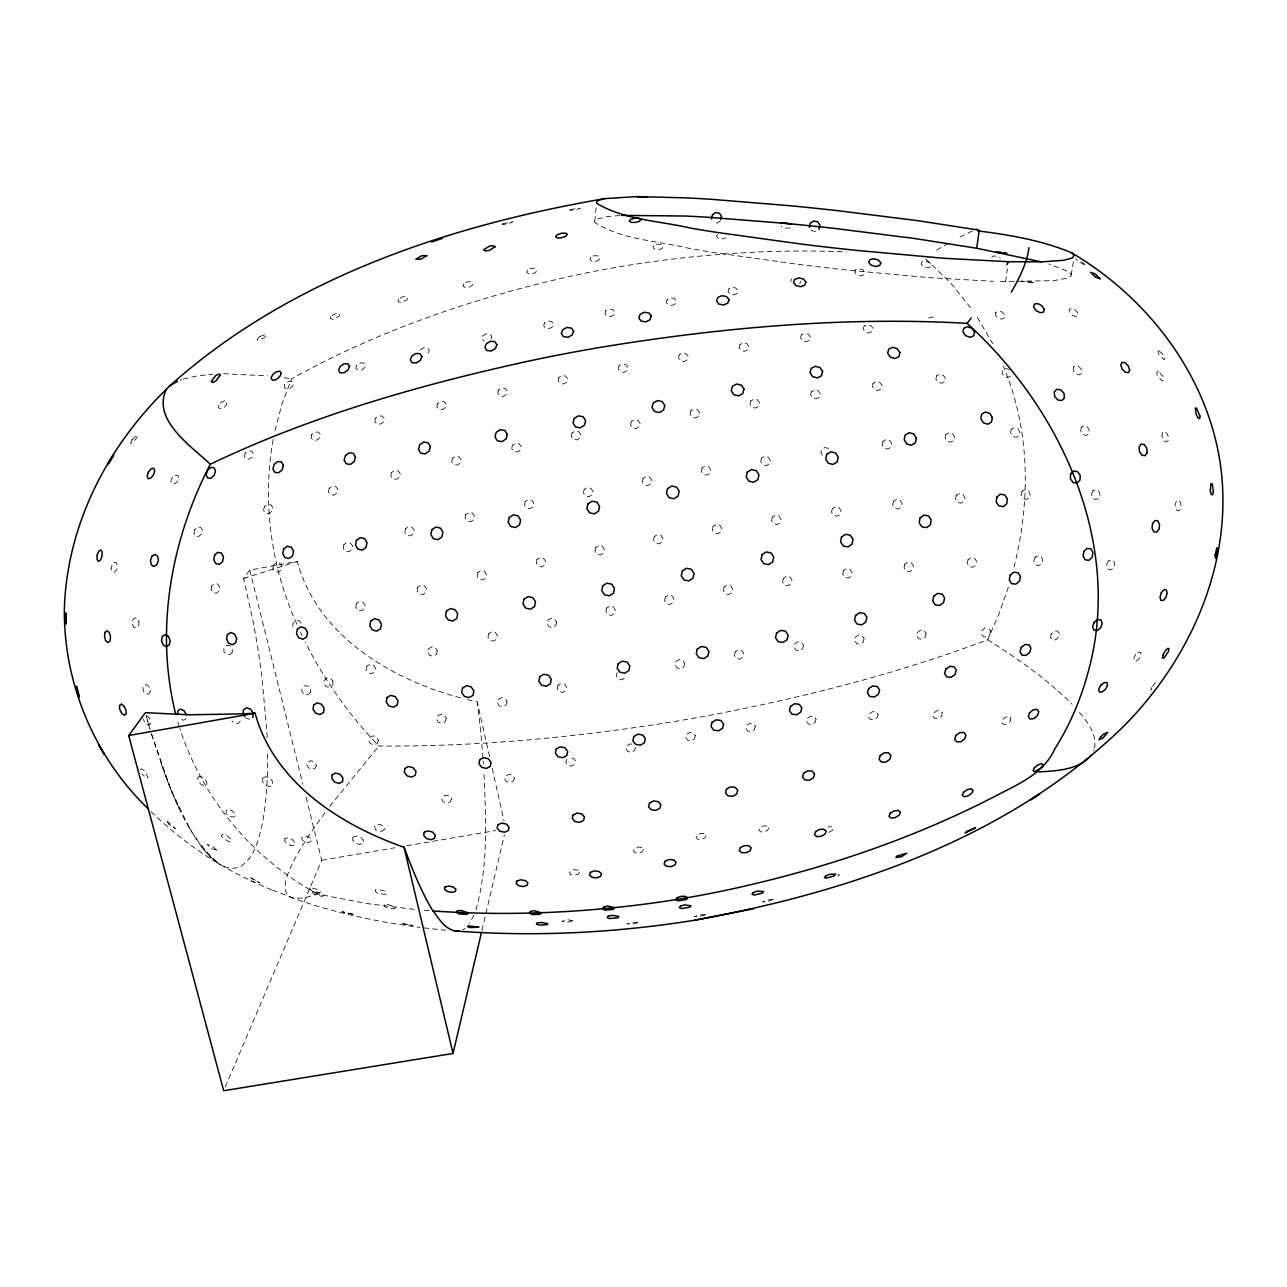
<?xml version="1.0" encoding="UTF-8"?>
<svg xmlns="http://www.w3.org/2000/svg" width="1287" height="1287" viewBox="0 0 1287 1287"><rect width="100%" height="100%" fill="white"/><g stroke="black" fill="none" stroke-linecap="round" stroke-linejoin="round"><path stroke-width="0.75" stroke-dasharray="5 3.75" d="M1000.417 281.547L1053.78 280.646L1067.647 278.04L1070.704 276.255L1071.074 274.115A106.033 12.934 7.1 0 0 1068.548 271.654L1048.873 263.98M292.792 626.656L293.082 622.924L295.849 620.527L299.453 620.865L301.801 623.728M594.739 221.203L596.058 207.85M1005.549 281.692L1007.431 268.967M1071.234 275.225L1073.615 259.942M273.166 439.559C261.904 502.187 271.219 567.857 297.506 625.659M1094.577 748.02C1097.119 733.445 1086.518 720.849 1077.798 710.44M491.087 339.221L491.698 336.245L489.478 334.057L485.746 333.96L482.673 336.004L482.078 338.98L484.282 341.168M274.919 430.63L282.143 403.507L291.634 378.748C377.944 330.888 472.216 298.455 568.307 276.753A1104.133 1073.133 -80.2 0 1 628.909 265.202C700.707 253.829 773.632 248.874 846.283 251.866M481.933 930.404L504.407 834.716M1013.979 567.133C1030.726 501.142 1030.243 429.214 1003.152 365.975M617.197 672.49L616.312 675.965L618.178 679.021L621.734 679.842L624.887 677.959M1008.397 587.017L998.953 614.012L987.724 639.784C900.015 672.731 808.928 696.106 717.02 713.931A1306.643 953.764 -4.7 0 1 659.314 723.938C566.586 738.175 472.796 746.814 378.925 746.01C349.227 715.411 324.34 680.163 305.228 642.036M475.933 909.925C488.545 865.411 485.891 818.275 483.976 772.554M635.585 747.425L634.507 750.611L631.241 752.316L627.686 751.528L625.949 748.728L627.01 745.559L630.276 743.854L633.831 744.626M1093.644 750.997L1094.014 750.031M566.923 759.266L565.765 762.354L567.454 765.186L571.01 766.071L574.324 764.494L575.482 761.405L573.777 758.59L570.238 757.705M790.652 281.515L791.666 278.845M799.694 283.767L800.723 281.081M1151.608 687.548L1150.739 689.655L1151.897 689.253M225.257 1087.048L321.702 860.263L305.292 794.047M473.954 915.121L469.498 923.422M717.551 234.475L716.457 236.518L718.403 238.336L722.232 238.883L725.707 237.838M1152.396 686.421L1156.498 681.45M267.149 737.66A220.576 61.261 79.9 0 0 266.747 729.327L261.631 674.597A251.448 70.737 79.8 0 0 253.137 621.814L243.629 578.442L249.742 570.077L297.265 561.438C317.535 636.454 392.39 680.228 463.272 698.568M324.984 812.692C311.357 831.74 297.265 850.916 288.352 872.731C285.231 880.469 281.692 894.368 292.294 897.94C333.574 912.596 376.608 921.846 420.029 927.364M329.745 806.305L378.925 746.01M240.267 720.993L238.256 723.551L234.813 723.584L231.917 721.074M991.698 257.48L993.162 255.968L996.733 256.242L1000.321 258.14M838.03 876.302L839.478 874.903L837.869 874.436M465.09 928.297L463.03 929.697M420.189 350.064L423.198 347.876L426.93 347.763L429.198 349.791L428.684 352.767L425.675 354.939M720.607 220.688L717.309 223.053L713.529 222.345M140.074 769.674L141.473 768.806L144.385 770.704L148.005 777.38L146.589 778.233L141.892 773.97M186.181 718.725L183.494 720.318L179.955 718.596M828.796 832.367L832.206 830.565L833.381 828.217L831.643 826.704L828.008 826.914M1010.858 375.981L1007.914 377.525L1004.262 376.431L1002.058 373.31L1002.573 370.012L1005.517 368.468L1009.169 369.562M414.253 909.394L366.489 903.506L317.551 894.031L304.633 897.892L294.546 898.439L269.948 889.156M180.228 380.148L181.692 379.633M243.629 578.442L297.265 561.438M928.731 318.034L932.094 316.956L935.762 318.339M183.188 379.118L196.766 375.949L212.709 374.179M790.363 228.04L782.946 228.04L781.112 226.255M321.702 860.263L394.948 847.763M406.821 845.736L495.897 830.533M619.723 215.508L606.563 216.747L597.2 219.08A111.036 13.755 6.3 0 0 594.771 222.442C622.168 240.17 658.027 240.733 689.301 248.407A259.942 30.791 6.6 0 0 713.577 252.461L798.712 264.43A342.599 39.237 6.6 0 0 852.107 270.576L928.715 277.606L993.467 281.322M223.584 373.745L267.583 375.836M429.359 910.665L421.734 910.054M423.873 927.895L445.688 930.228M283.977 377.734L291.634 378.748M815.588 231.531L811.582 230.727L810.118 228.442M489.559 756.643L477.284 701.994L467.471 699.645M828.458 448.407L824.838 447.506L821.717 449.34L820.913 452.831L822.892 455.952M1084.748 264.865L1078.731 261.84L1075.61 258.671M245.576 717.776L249.614 719.288M151.013 811.663C181.161 840.845 216.2 865.057 254.488 882.335M251.045 880.823L272.941 890.475M317.551 894.031C252.895 858.944 202.365 798.503 179.842 728.426M189.462 828.072C198.037 842.197 207.271 857.802 222.378 865.749A226.753 62.902 79.9 0 0 241.119 865.926C254.81 857.126 258.478 839.639 262.017 824.87A227.606 63.369 79.9 0 0 267.101 781.241L267.503 769.61A220.576 61.261 79.9 0 0 267.535 750.691M987.724 639.784C1017.679 658.719 1047.119 679.086 1072.135 704.327M151.464 734.057C167.197 780.163 181.177 831.885 219.787 864.349M1081.627 261.695L1084.426 263.915M146.589 715.669L149.389 717.937L150.82 721.573L150.064 724.468L147.522 724.919L144.707 722.65L143.275 718.999M925.82 259.041L950.482 282.786L971.749 309.186M977.316 317.31L992.792 343.693M189.157 827.525L170.817 789.221L151.094 732.77M300.514 632.271L302.059 635.537M179.392 727.058L176.914 718.725M146.445 716.344L150.016 729.23L146.332 716.006M249.742 570.077L302.879 784.298M492.197 768.355L504.037 821.042M482.979 758.123L481.74 743.275A278.571 50.676 80 0 0 477.284 701.978M483.204 761.051L483.397 763.947M179.44 808.751A246.316 67.889 79.7 0 1 159.974 760.488M217.503 862.869A220.415 61.181 79.9 0 1 200.981 845.929M936.695 250.08A340.395 60.36 -42.9 0 1 951.318 241.666M960.102 236.969A340.395 60.36 -42.9 0 1 977.38 228.78M262.709 778.249L262.677 781.836L265.589 785.36L269.739 786.759L272.699 785.199L272.731 781.595L269.82 778.056L265.653 776.672L262.709 778.249M138.932 621.138L138.851 625.08L136.872 627.734L134.138 627.541L132.255 624.629L132.32 620.688L134.315 618.033L137.049 618.227L138.932 621.138M218.693 405.308L218.629 407.931L220.978 408.671L224.372 407.11L226.802 404.166L226.882 401.56L224.533 400.804L221.139 402.364L218.693 405.308M332.899 681.048L332.802 684.7L330.148 687.081L326.48 686.84L323.954 684.073L324.051 680.437L326.705 678.04L330.373 678.297L332.899 681.048M995.688 312.468L995.575 315.412L998.149 318.179L1001.897 319.144L1004.632 317.744L1004.761 314.784L1002.187 312.017L998.422 311.052L995.688 312.468M1010.745 717.712L1010.601 720.672L1007.978 723.519L1004.439 724.613L1002.042 723.278L1002.203 720.334L1004.809 717.486L1008.348 716.409L1010.745 717.712M1073.438 367.052L1073.213 370.302L1075.482 373.52L1078.924 374.855L1081.53 373.52L1081.772 370.27L1079.503 367.02L1076.045 365.701L1073.438 367.052M284.652 384.7L284.395 387.564L286.76 388.996L290.363 388.127L293.098 385.505L293.372 382.625L291.007 381.193L287.387 382.062L284.652 384.7M211.583 586.196L211.165 589.993L213.272 592.857L216.634 593.114L219.305 590.62L219.707 586.84L217.616 583.976L214.253 583.703L211.583 586.196M311.551 434.781L311.181 438.111L313.497 440.283L317.133 440.025L319.964 437.5L320.318 434.169L318.018 431.998L314.366 432.239L311.551 434.781M284.942 838.384L284.636 840.99L287.371 844.031L291.538 845.736L294.707 845.109L295.045 842.502L292.31 839.462L288.127 837.74L284.942 838.384M356.242 603.812L355.791 607.496L358.043 610.408L361.679 610.842L364.575 608.558L365.025 604.89L362.773 601.978L359.137 601.528L356.242 603.812M1162.37 432.77L1161.92 436.245L1163.384 440.041L1165.909 441.972L1168.033 440.878L1168.499 437.419L1167.036 433.59L1164.494 431.676L1162.37 432.77M356.322 365.524L355.92 368.468L358.253 370.27L361.953 369.868L364.848 367.503L365.267 364.575L362.95 362.773L359.234 363.159L356.322 365.524M375.354 418.291L374.887 421.621L377.171 423.97L380.839 423.986L383.767 421.669L384.234 418.355L381.966 415.991L378.298 415.958L375.354 418.291M273.375 565.186L272.844 568.886L274.984 571.766L278.539 572.12L281.419 569.755L281.95 566.055L279.81 563.191L276.271 562.821L273.375 565.186M1051.173 634.057L1050.659 637.676L1052.637 640.025L1055.967 639.703L1058.686 636.904L1059.201 633.268L1057.222 630.936L1053.892 631.257L1051.173 634.057M417.68 587.387L417.133 591.023L419.305 593.967L422.94 594.497L425.9 592.31L426.447 588.674L424.276 585.73L420.64 585.199L417.68 587.387M343.838 544.739L343.243 548.359L345.383 551.254L348.986 551.721L351.962 549.469L352.558 545.849L350.434 542.953L346.814 542.503L343.838 544.739M437.403 403.587L436.856 406.885L439.076 409.363L442.76 409.572L445.752 407.4L446.299 404.102L444.079 401.608L440.395 401.399L437.403 403.587M353.008 837.065L352.525 840.009L355.276 843.082L359.668 844.497L363.127 843.403L363.642 840.475L360.875 837.387L356.467 835.971L353.008 837.065M477.718 572.844L477.107 576.447L479.214 579.423L482.834 580.019L485.826 577.895L486.438 574.292L484.314 571.315L480.711 570.72L477.718 572.844M405.453 528.844L404.826 532.432L406.933 535.328L410.553 535.859L413.561 533.703L414.189 530.131L412.081 527.22L408.462 526.689L405.453 528.844M990.507 630.855L989.848 634.507L986.92 636.936L983.429 636.743L981.418 634.008L982.078 630.357L985.005 627.927L988.496 628.12L990.507 630.855M465.701 514.607L465.041 518.162L467.133 521.09L470.752 521.669L473.777 519.578L474.436 516.039L472.345 513.111L468.725 512.516L465.701 514.607M498.391 390.09L497.779 393.388L499.951 395.962L503.635 396.316L506.676 394.24L507.287 390.958L505.115 388.384L501.431 388.014L498.391 390.09M512.371 445.254L511.727 448.696L513.851 451.496L517.487 452.027L520.511 449.967L521.155 446.525L519.047 443.725L515.395 443.195L512.371 445.254M968.033 559.781L967.341 563.497L969.336 566.57L972.859 567.197L975.852 565.009L976.543 561.277L974.549 558.204L971.025 557.577L968.033 559.781M525.144 501.592L524.452 505.115L526.528 508.059L530.131 508.703L533.172 506.66L533.848 503.137L531.788 500.193L528.185 499.549L525.144 501.592M936.534 375.868L935.874 379.215L938.03 382.255L941.714 383.236L944.787 381.563L945.446 378.233L943.291 375.177L939.59 374.195L936.534 375.868M112.001 565.073L111.229 569.015L112.291 571.975L114.575 572.232L116.731 569.642L117.487 565.717L116.425 562.757L114.157 562.483L112.001 565.073M571.927 433.043L571.235 436.454L573.326 439.301L576.962 439.913L580.019 437.918L580.71 434.507L578.619 431.644L574.983 431.048L571.927 433.043M584.153 489.559L583.445 493.066L585.488 496.026L589.092 496.718L592.149 494.723L592.857 491.216L590.813 488.256L587.21 487.564L584.153 489.559M926.125 633.381L925.401 637.001L922.377 639.253L918.838 638.819L916.859 635.955L917.583 632.351L920.607 630.099L924.146 630.517L926.125 633.381M904.793 564.285L904.037 567.953L906.032 571.042L909.587 571.75L912.644 569.658L913.384 565.99L911.389 562.886L907.834 562.194L904.793 564.285M558.799 377.558L558.124 380.823L560.263 383.462L563.931 383.944L567.02 381.982L567.696 378.716L565.572 376.061L561.872 375.579L558.799 377.558M330.839 316.618L330.421 318.661L332.738 319.337L339.366 316.055L339.816 314.012L337.5 313.32L333.783 314.398L330.839 316.618M452.413 458.285L451.705 461.743L453.764 464.559L457.384 465.09L460.456 463.047L461.18 459.604L459.121 456.788L455.501 456.242L452.413 458.285M536.969 559.588L536.229 563.159L538.239 566.2L541.827 566.94L544.884 564.929L545.624 561.373L543.613 558.333L540.025 557.593L536.969 559.588M643.05 478.362L642.31 481.853L644.337 484.845L647.94 485.585L650.997 483.639L651.737 480.131L649.71 477.139L646.106 476.399L643.05 478.362M873.117 383.285L872.409 386.647L874.516 389.639L878.201 390.54L881.305 388.787L882.029 385.424L879.906 382.416L876.222 381.531L873.117 383.285M391.538 472.57L390.814 476.029L392.857 478.828L396.46 479.311L399.533 477.204L400.273 473.745L398.23 470.945L394.626 470.447L391.538 472.57M595.72 547.586L594.964 551.142L596.975 554.182L600.546 554.938L603.603 552.96L604.359 549.404L602.348 546.348L598.777 545.591L595.72 547.586M843.452 570.624L842.695 574.259L844.674 577.348L848.23 578.088L851.302 576.061L852.058 572.425L850.08 569.321L846.524 568.581L843.452 570.624M631.322 421.605L630.598 425.016L632.657 427.911L636.293 428.587L639.366 426.673L640.106 423.262L638.046 420.366L634.394 419.675L631.322 421.605M654.343 536.534L653.587 540.09L655.582 543.146L659.153 543.918L662.21 541.956L662.966 538.4L660.971 535.328L657.4 534.555L654.343 536.534M713.127 526.367L712.371 529.922L714.349 532.995L717.921 533.799L720.993 531.837L721.766 528.281L719.771 525.209L716.199 524.404L713.127 526.367M811.373 391.731L810.649 395.093L812.724 398.069L816.392 398.89L819.513 397.088L820.237 393.709L818.162 390.749L814.478 389.913L811.373 391.731M329.215 488.416L328.458 491.94L330.453 494.707L334.025 495.125L337.097 492.953L337.854 489.446L335.859 486.663L332.271 486.245L329.215 488.416M702.091 467.921L701.335 471.428L703.345 474.453L706.933 475.241L710.022 473.326L710.778 469.819L708.767 466.795L705.163 466.007L702.091 467.921M772.345 517.068L771.573 520.64L773.567 523.745L777.139 524.565L780.228 522.619L781 519.047L779.005 515.942L775.434 515.122L772.345 517.068M783.381 578.297L782.593 581.901L784.571 584.99L788.127 585.762L791.199 583.751L791.972 580.147L790.009 577.059L786.437 576.286L783.381 578.297M864.06 638.449L863.287 642.036L860.215 644.176L856.659 643.613L854.697 640.685L855.485 637.097L858.542 634.958L862.081 635.521L864.06 638.449M1081.434 427.091L1080.694 430.582L1082.464 434.089L1085.745 435.569L1088.593 434.153L1089.349 430.662L1087.563 427.139L1084.281 425.659L1081.434 427.091M724.114 587.113L723.326 590.685L725.289 593.774L728.844 594.546L731.917 592.567L732.705 588.979L730.743 585.907L727.187 585.118L724.114 587.113M665.331 596.991L664.542 600.562L666.489 603.651L670.044 604.44L673.133 602.461L673.921 598.889L671.975 595.817L668.403 595.028L665.331 596.991M761.534 458.236L760.762 461.743L762.757 464.8L766.36 465.637L769.465 463.77L770.253 460.263L768.259 457.207L764.639 456.354L761.534 458.236M264.382 506.74L263.578 510.328L265.476 513.095L268.951 513.433L271.959 511.148L272.764 507.577L270.881 504.81L267.406 504.456L264.382 506.74M618.983 365.814L618.243 369.063L620.334 371.766L624.018 372.361L627.139 370.495L627.879 367.262L625.788 364.543L622.104 363.931L618.983 365.814M690.846 410.907L690.089 414.301L692.116 417.229L695.752 417.985L698.857 416.135L699.629 412.741L697.602 409.813L693.966 409.041L690.846 410.907M606.724 607.995L605.92 611.55L607.866 614.639L611.422 615.427L614.51 613.481L615.315 609.909L613.368 606.837L609.813 606.032L606.724 607.995M803.442 645.302L802.638 648.857L799.549 650.916L796.01 650.257L794.063 647.281L794.867 643.725L797.956 641.682L801.511 642.326L803.442 645.302M544.369 322.973L543.677 325.949L545.849 328.249L549.581 328.523L552.702 326.625L553.394 323.648L551.238 321.348L547.49 321.074L544.369 322.973M194.755 529.649L193.903 533.349L195.56 536.132L198.729 536.389L201.576 533.976L202.429 530.292L200.788 527.493L197.603 527.22L194.755 529.649M556.579 622.12L555.759 625.675L552.654 627.606L549.099 626.801L547.152 623.712L547.972 620.157L551.077 618.21L554.633 619.031L556.579 622.12M488.754 633.622L487.918 637.178L489.848 640.282L493.42 641.119L496.541 639.205L497.377 635.649L495.447 632.544L491.875 631.708L488.754 633.622M735.231 651.865L734.394 655.405L736.309 658.413L739.848 659.121L742.953 657.126L743.789 653.587L741.875 650.595L738.32 649.887L735.231 651.865M882.995 441.328L882.158 444.819L884.121 447.989L887.74 448.97L890.877 447.184L891.714 443.693L889.751 440.508L886.132 439.543L882.995 441.328M1011.373 429.231L1010.536 432.738L1012.435 436.084L1015.942 437.307L1019.031 435.714L1019.867 432.207L1017.969 428.844L1014.446 427.622L1011.373 429.231M750.788 400.9L749.983 404.279L751.994 407.255L755.63 408.092L758.767 406.306L759.587 402.944L757.576 399.951L753.941 399.115L750.788 400.9M945.897 434.443L945.044 437.95L946.991 441.184L950.594 442.261L953.731 440.556L954.584 437.049L952.637 433.799L949.034 432.722L945.897 434.443M942.277 712.869L941.505 716.103L938.448 718.468L934.909 718.564L932.978 716.344L933.767 713.095L936.807 710.746L940.33 710.649L942.277 712.869M398.536 299.163L397.989 301.383L400.273 302.477L407.078 299.807L407.641 297.57L405.357 296.46L401.592 297.12L398.536 299.163M679.263 354.81L678.474 358.011L680.517 360.794L684.201 361.502L687.371 359.733L688.159 356.531L686.116 353.748L682.416 353.04L679.263 354.81M437.274 650.868L436.406 654.407L433.252 656.29L429.681 655.405L427.767 652.268L428.651 648.712L431.788 646.846L435.36 647.731L437.274 650.868M684.684 663.288L683.831 666.795L680.71 668.741L677.155 667.969L675.257 664.945L676.125 661.438L679.246 659.507L682.786 660.263L684.684 663.288M832.416 508.558L831.515 512.113L833.397 515.315L836.952 516.28L840.105 514.446L841.006 510.891L839.124 507.689L835.569 506.724L832.416 508.558M878.056 714.301L877.219 717.583L874.098 719.771L870.543 719.578L868.645 717.116L869.497 713.835L872.602 711.647L876.141 711.84L878.056 714.301M605.71 310.81L604.954 313.755L607.062 316.135L610.794 316.586L613.979 314.832L614.752 311.904L612.644 309.491L608.896 309.041L605.71 310.81M366.988 666.071L366.071 669.594L367.937 672.779L371.509 673.777L374.678 671.991L375.595 668.468L373.729 665.282L370.157 664.285L366.988 666.071M310.183 887.676L309.829 889.06L312.516 891.119L319.916 892.792L320.302 891.424L317.599 889.365L310.183 887.676M739.961 344.482L739.124 347.651L741.135 350.466L744.819 351.303L748.02 349.646L748.873 346.476L746.862 343.645L743.178 342.825L739.961 344.482M893.58 501.174L892.615 504.745L894.433 508.011L897.972 509.073L901.157 507.287L902.123 503.716L900.305 500.45L896.766 499.404L893.58 501.174M558.108 685.054L557.158 688.513L559.008 691.569L562.564 692.454L565.749 690.636L566.682 687.178L564.832 684.121L561.277 683.252L558.108 685.054M816.055 719.143L815.154 722.425L812.017 724.484L808.461 724.098L806.595 721.492L807.496 718.21L810.633 716.151L814.172 716.537L816.055 719.143M375.836 889.558L375.321 891.424L378.024 893.596L385.843 894.401L386.373 892.534L383.671 890.363L375.836 889.558M463.69 283.88L463.047 286.181L465.267 287.564L469.063 287.226L472.2 285.36L472.86 283.06L470.64 281.676L466.843 282.014L463.69 283.88M755.356 726.367L754.407 729.649L751.222 731.595L747.683 731.064L745.849 728.378L746.798 725.096L749.967 723.165L753.522 723.68L755.356 726.367M507.014 701.64L506.016 705.051L502.799 706.772L499.243 705.823L497.442 702.734L498.439 699.324L501.64 697.602L505.196 698.551L507.014 701.64M667.1 299.437L666.264 302.332L668.323 304.794L672.055 305.389L675.305 303.796L676.158 300.917L674.098 298.439L670.35 297.828L667.1 299.437M956.482 495.141L955.437 498.712L957.158 502.075L960.649 503.249L963.866 501.544L964.912 497.972L963.175 494.61L959.684 493.436L956.482 495.141M801.447 334.829L800.546 337.95L802.509 340.814L806.193 341.779L809.443 340.251L810.36 337.146L808.413 334.266L804.713 333.317L801.447 334.829M695.366 735.778L694.369 739.011L691.151 740.845L687.596 740.186L685.794 737.419L686.808 734.185L690.025 732.367L693.564 733.027L695.366 735.778M446.235 718.355L445.173 721.685L441.908 723.294L438.336 722.232L436.583 719.111L437.66 715.765L440.926 714.172L444.482 715.234L446.235 718.355M1022.135 491.119L1020.993 494.691L1022.554 498.182L1025.9 499.533L1029.085 497.956L1030.227 494.385L1028.667 490.878L1025.305 489.543L1022.135 491.119M312.902 891.682L312.516 892.856L315.202 894.755L322.603 896.492L323.005 895.318L320.318 893.419L312.902 891.682M527.541 270.013L526.785 272.329L528.941 273.906L532.754 273.809L535.971 272.12L536.743 269.803L534.588 268.211L530.775 268.307L527.541 270.013M864.156 325.933L863.175 328.957L865.073 331.885L868.757 333.011L872.071 331.676L873.069 328.652L871.154 325.724L867.47 324.597L864.156 325.933M728.941 288.803L728.024 291.602L730.019 294.112L733.767 294.868L737.065 293.436L737.998 290.637L736.019 288.111L732.255 287.355L728.941 288.803M245.302 453.04L244.144 456.418L245.656 458.992L248.954 459.25L252.123 457.046L253.282 453.667L251.785 451.093L248.471 450.82L245.302 453.04M1176.318 501.367L1175.095 504.858L1175.642 508.832L1177.621 510.971L1179.873 510.022L1181.096 506.531L1180.549 502.541L1178.57 500.402L1176.318 501.367M1092.792 490.878L1091.553 494.449L1092.792 498.117L1095.8 499.758L1098.808 498.391L1100.047 494.819L1098.808 491.135L1095.8 489.51L1092.792 490.878M378.362 740.298L377.171 743.5L373.841 744.851L370.302 743.564L368.645 740.395L369.836 737.194L373.166 735.858L376.689 737.145L378.362 740.298M590.749 257.223L589.896 259.491L591.988 261.213L595.801 261.358L599.115 259.845L599.983 257.577L597.892 255.856L594.063 255.711L590.749 257.223M172.233 477.541L170.817 481.065L171.782 483.703L174.565 483.912L177.526 481.563L178.941 478.056L177.976 475.418L175.209 475.209L172.233 477.541M384.781 904.745L384.218 906.08L386.888 907.802L394.675 908.735L395.254 907.399L388.256 904.568L384.781 904.745M514.478 778.185L513.223 781.161L509.829 782.544L506.274 781.515L504.665 778.699L505.92 775.723L509.314 774.356L512.853 775.369L514.478 778.185M1035.279 557.142L1033.751 560.665L1034.861 564.205L1037.966 565.701L1041.247 564.253L1042.776 560.73L1041.666 557.174L1038.561 555.694L1035.279 557.142M250.772 877.895L259.99 882.962L250.772 877.895M653.893 245.415L652.927 247.587L654.954 249.388L658.767 249.742L662.162 248.455L663.143 246.284L661.132 244.482L657.287 244.112L653.893 245.415M855.823 269.675L854.681 272.168L856.531 274.742L860.263 275.868L863.722 274.919L864.864 272.426L863.03 269.868L859.266 268.726L855.823 269.675M131.934 439.864L130.582 442.776L131.274 443.613L136.213 438.69L137.564 435.794L136.872 434.926L131.934 439.864M316.361 765.572L314.977 768.419L311.567 769.272L308.124 767.615L306.66 764.414L308.043 761.566L311.454 760.73L314.897 762.387L316.361 765.572M768.838 827.798L767.599 830.276L764.172 831.949L760.569 831.836L758.88 830.035L760.118 827.573L763.529 825.9L767.149 825.997L768.838 827.798M451.624 799.147L450.209 801.914L446.718 803.008L443.195 801.817L441.698 799.018L443.098 796.267L446.589 795.173L450.112 796.363L451.624 799.147M1135.761 654.407L1133.911 657.979L1134.137 660.714L1136.308 661.019L1139.172 658.687L1141.022 655.099L1140.797 652.364L1138.609 652.075L1135.761 654.407M1108.509 560.971L1106.675 564.414L1107.158 568.13L1109.667 569.98L1112.74 568.838L1114.574 565.379L1114.092 561.647L1111.566 559.829L1108.509 560.971M706.08 835.601L704.777 838.046L701.302 839.558L697.699 839.237L696.074 837.29L697.393 834.845L700.868 833.349L704.456 833.654L706.08 835.601M150.322 691.376L148.842 694.047L146.042 694.015L143.533 691.296L142.825 687.499L144.305 684.829L147.104 684.877L149.598 687.58L150.322 691.376M922.28 261.647L921.009 263.835L922.731 266.393L926.447 267.841L929.954 267.31L931.241 265.122L929.52 262.548L925.803 261.1L922.28 261.647M643.532 849.517L642.116 851.849L638.561 853.152L634.974 852.67L633.445 850.675L634.861 848.358L638.4 847.055L641.988 847.538L643.532 849.517M1158.686 350.418L1157.85 351.673L1159.056 354.89L1164.043 359.668L1164.896 358.446L1163.689 355.212L1158.686 350.418M579.568 872.152L577.976 874.211L574.308 875.24L570.72 874.629L569.321 872.731L570.913 870.672L574.581 869.658L578.153 870.269L579.568 872.152M232.255 652.123L229.826 654.665L226.367 654.488L223.89 651.689L223.874 647.908L226.303 645.366L229.762 645.559L232.223 648.358L232.255 652.123M259.684 336.631L257.336 338.98L257.609 340.331L263.899 337.95L266.248 335.617L265.991 334.25L259.684 336.631M310.73 692.342L308.172 694.771L304.52 694.578L301.914 691.875L301.882 688.223L304.44 685.794L308.092 685.987L310.682 688.706L310.73 692.342M384.475 829.118L382.319 831.177L378.523 831.354L375.337 829.552L374.63 826.817L376.801 824.758L380.582 824.581L383.751 826.383L384.475 829.118M503.088 223.697L502.075 224.581L508.092 223.874L512.628 221.814L503.088 223.697M570.656 209.411L569.514 210.28L575.466 210.054L580.228 208.221L570.656 209.411M311.39 840.958L309.105 842.502L305.309 842.116L302.236 840.025L301.689 837.451L303.973 835.923L307.754 836.309L310.827 838.4L311.39 840.958M1158.348 371.267L1156.772 372.265L1157.222 375.466L1162.097 380.791L1163.673 379.81L1163.223 376.592L1158.348 371.267M773.037 899.5L767.535 901.72L762.29 902.01L767.792 899.806L773.037 899.5M572.49 920.832L566.602 922.441L561.743 921.235L567.631 919.626L572.49 920.832M1071.267 308.558L1069.127 309.717L1069.61 312.532L1072.425 315.363L1075.932 316.554L1078.072 315.412L1077.605 312.596L1074.774 309.749L1071.267 308.558M200.048 776.19L197.683 777.461L198.053 780.839L200.917 784.362L204.617 785.955L206.982 784.7L206.628 781.322L203.764 777.782L200.048 776.19M705.179 914.767L699.436 916.569L694.304 916.585L700.048 914.8L705.179 914.767M167.471 821.573L168.581 824.195L175.322 828.571L167.471 821.573M637.725 922.731L631.82 924.291L626.833 923.825L632.721 922.264L637.725 922.731M234.894 816.103L232.529 817.165L228.941 816.022L226.222 813.336L225.997 810.681L228.378 809.636L231.966 810.778L234.668 813.464L234.894 816.103M223.262 834.282L221.364 835.086L222.361 837.66L229.359 841.971L231.274 841.199L230.293 838.609L226.962 835.746L223.262 834.282M1033.654 282.496L1021.749 281.193L1033.654 282.496M402.799 923.696L413.047 925.45L402.799 923.696M216.409 850.047L211.148 848.551L207.159 844.433L212.435 845.945L216.409 850.047M352.976 914.253L342.181 911.743L352.976 914.253"/><path stroke-width="1.5" d="M177.638 714.591L177.879 710.633L180.566 709.04L184.105 710.746L186.438 714.768M252.799 717.438L253.266 713.32L250.756 709.314L246.702 707.802L243.516 709.668L243.05 713.786L244.739 716.441M1040.974 261.776L976.672 248.246L979.278 230.164L917.293 220.608L836.807 210.569A411.937 52.703 6.7 0 0 790.395 205.759L711.244 199.308A276.303 33.542 6.6 0 0 687.001 197.908L637.258 196.573L604.617 198.632C448.278 225.627 289.495 278.394 169.546 386.036L166.329 389.317C106.885 447.216 66.538 525.965 64.35 609.781C63.739 684.217 94.884 757.641 148.568 809.201M711.486 218.967L712.387 214.897L715.685 212.516L719.465 213.24L721.508 216.618L720.913 219.337M809.394 227.3L810.279 223.262L813.754 220.994L817.744 221.814L819.948 225.241L819.047 229.263M453.04 1053.442L404.054 847.264C339.977 824.919 273.922 782.126 255.116 713.207A563.191 130.518 -11.9 0 1 238.562 713.963L188.916 714.784L145.415 712.676L128.7 735.52L223.681 1090.732L453.04 1053.442L481.483 932.367M977.573 230.872C1008.252 234.636 1042.036 240.363 1071.476 252.735A106.258 12.114 7 0 1 1074.018 255.067L1072.473 257.947L1063.416 260.312L1042.245 261.856L1008.509 261.711L1006.949 264.655M458.703 931.161C446.718 931.563 439.301 919.594 433.22 910.955C504.263 915.974 575.772 913.094 646.347 903.924A840.186 663.175 -16.4 0 0 717.181 892.1C815.298 871.846 911.534 840.138 1000.369 793.516C1021.749 782.609 1044.481 771.991 1054.841 748.841C1069.417 725.771 1080.324 700.466 1087.563 674.179C1124.211 546.058 1062.145 409.459 967.084 323.359C846.91 316.505 726.286 327.123 607.657 346.155A798.004 356.483 -7.9 0 0 532.4 360.28C422.072 384.218 312.387 415.331 210.312 464.237C170.801 540.25 154.713 630.646 175.788 714.51M1091.682 754.681C1079.085 770.189 1056.82 770.784 1038.416 771.943M166.329 389.317C151.689 419.964 191.216 446.042 210.312 464.237M971.251 318.018L967.084 323.359M169.546 386.036L177.477 381.274M431.692 241.972L442.117 238.497M645.833 197.297L647.136 196.589L637.515 197.233M454.134 930.855C534.346 937.097 615.17 932.914 694.562 920.253L697.474 919.674C851.254 891.424 1008.863 837.917 1123.117 726.833C1190.845 658.88 1233.879 562.065 1220.494 465.138C1207.753 375.804 1148.294 297.924 1071.476 252.735M604.617 198.632L599.082 200.145A111.277 12.87 6.3 0 0 596.669 203.282C624.565 220.222 660.134 220.849 691.521 228.298A260.489 28.829 6.5 0 0 715.862 232.255L801.222 244.08A343.307 36.728 6.6 0 0 854.745 250.225L943.258 258.237L1008.509 261.711M694.562 920.253L753.522 908.751M128.7 735.52L255.116 713.207M621.589 215.396L685.022 216.023A275.643 35.811 6.6 0 1 709.234 217.342L788.223 223.616A410.907 56.226 6.8 0 1 834.539 228.41L914.864 238.529L976.672 248.246M1000.771 252.139L995.977 252.268L1006.884 253.459L1004.809 252.767M786.035 222.796L780.855 222.844L791.521 224.002L789.848 223.391M433.252 911.421A305.711 56.499 80 0 1 404.07 847.007M1028.908 247.683A333.236 72.522 -40.6 0 1 1011.276 292.197M97.168 555.147L97.056 559.362L98.407 561.438L100.45 560.135L101.979 556.209L102.091 551.978L100.724 549.919L98.697 551.238L97.168 555.147M1070.607 474.034L1070.398 478.796L1073.085 482.561L1077.058 483.108L1080.002 480.131L1080.195 475.386L1077.525 471.621L1073.551 471.058L1070.607 474.034M1199.87 416.007L1199.725 418.645L1198.277 418.162L1196.363 414.8L1195.253 407.931L1196.717 408.446L1199.87 416.007M65.46 613.802L65.862 624.05L65.91 612.966L65.46 613.802M1215.169 554.858C1215.089 568.951 1219.979 533.22 1215.169 554.858M332.207 774.854L331.917 778.619L334.829 782.158L339.237 783.397L342.583 781.611L342.889 777.847L339.977 774.291L335.553 773.053L332.207 774.854M996.765 497.2L996.218 502.043L998.953 505.92L1003.361 506.579L1006.852 503.619L1007.383 498.777L1004.648 494.9L1000.256 494.24L996.765 497.2M1152.573 523.487L1152.042 528.169L1153.731 531.756L1156.643 532.158L1159.072 529.15L1159.587 524.485L1157.914 520.897L1155.002 520.479L1152.573 523.487M404.826 768.5L404.311 772.409L407.191 775.964L411.776 777.091L415.395 775.128L415.91 771.219L413.03 767.647L408.429 766.521L404.826 768.5M1162.821 655.324L1162.434 658.075L1163.963 658.011L1168.58 651.254L1168.982 648.503L1167.454 648.535L1164.896 651.367L1162.821 655.324M313.674 704.954L313.047 709.217L315.685 713.191L320.029 714.558L323.536 712.515L324.163 708.252L321.541 704.279L317.181 702.911L313.674 704.954M919.964 518.05L919.224 522.924L921.991 526.882L926.64 527.622L930.437 524.71L931.177 519.835L928.41 515.878L923.776 515.138L919.964 518.05M386.953 697.586L386.213 701.946L388.899 705.903L393.452 707.158L397.2 704.954L397.94 700.595L395.254 696.621L390.685 695.366L386.953 697.586M1083.911 551.415L1083.091 556.129L1085.166 559.813L1088.915 560.295L1092.148 557.303L1092.969 552.59L1090.893 548.905L1087.145 548.407L1083.911 551.415M105.212 632.19L104.504 636.196L105.55 640.476L107.77 642.551L109.862 641.183L110.569 637.162L109.508 632.85L107.288 630.791L105.212 632.19M841.457 537.162L840.588 542.036L843.355 546.058L848.133 546.878L852.123 544.015L852.991 539.14L850.224 535.119L845.446 534.298L841.457 537.162M214.639 555.067L213.787 559.7L215.749 563.545L219.401 564.333L222.587 561.582L223.455 556.933L221.477 553.088L217.825 552.316L214.639 555.067M462.516 688.062L461.679 692.503L464.414 696.46L469.112 697.602L473.021 695.286L473.857 690.829L471.122 686.872L466.425 685.714L462.516 688.062M992.325 417.583L991.489 422.056L987.772 424.227L983.365 422.812L980.839 418.645L981.675 414.173L985.392 412.001L989.8 413.417L992.325 417.583M446.428 611.068L445.511 615.797L448.166 619.916L452.815 621.042L456.756 618.5L457.673 613.786L455.019 609.652L450.37 608.526L446.428 611.068M479.745 759.716L478.973 763.722L481.74 767.325L486.406 768.436L490.283 766.392L491.071 762.387L488.304 758.767L483.622 757.657L479.745 759.716M283.687 548.938L282.754 553.651L284.974 557.609L289.044 558.51L292.583 555.823L293.533 551.093L291.296 547.136L287.226 546.235L283.687 548.938M424.292 832.255L423.664 835.44L426.415 838.529L430.952 839.703L434.62 838.304L435.279 835.118L432.512 832.029L427.96 830.839L424.292 832.255M539.768 676.705L538.851 681.225L541.602 685.167L546.38 686.228L550.402 683.783L551.303 679.263L548.568 675.305L543.79 674.243L539.768 676.705M523.986 599.227L523.021 603.989L525.707 608.124L530.485 609.201L534.539 606.611L535.505 601.833L532.818 597.699L528.04 596.621L523.986 599.227M1010.215 575.128L1009.249 579.858L1011.55 583.606L1015.781 584.185L1019.449 581.257L1020.414 576.528L1018.114 572.763L1013.883 572.184L1010.215 575.128M162.403 636.357L161.518 640.62L163.159 644.884L166.361 646.669L169.257 644.932L170.141 640.669L168.484 636.389L165.283 634.62L162.403 636.357M916.36 438.143L915.395 442.792L911.437 445.189L906.788 443.935L904.182 439.768L905.147 435.119L909.121 432.722L913.754 433.976L916.36 438.143M356.467 540.331L355.469 545.077L357.85 549.131L362.21 550.08L366.007 547.393L367.004 542.631L364.607 538.593L360.247 537.644L356.467 540.331M602.783 585.81L601.785 590.62L604.488 594.755L609.314 595.801L613.449 593.146L614.462 588.352L611.759 584.201L606.917 583.156L602.783 585.81M618.162 663.69L617.197 668.275L619.932 672.2L624.742 673.181L628.844 670.64L629.81 666.055L627.091 662.129L622.264 661.148L618.162 663.69M556.225 749.05L555.357 753.152L558.091 756.756L562.837 757.721L566.811 755.501L567.696 751.399L564.961 747.795L560.199 746.814L556.225 749.05M227.493 634.523L226.56 638.931L228.587 643.178L232.384 644.755L235.746 642.76L236.695 638.336L234.668 634.089L230.856 632.512L227.493 634.523M682.319 570.945L681.29 575.772L683.992 579.906L688.851 580.92L693.001 578.233L694.047 573.407L691.344 569.272L686.486 568.243L682.319 570.945M297.458 629.053L296.477 633.59L298.761 637.805L302.944 639.237L306.596 637.049L307.577 632.512L305.309 628.297L301.11 626.866L297.458 629.053M370.753 621.026L369.771 625.659L372.2 629.858L376.657 631.177L380.518 628.828L381.515 624.211L379.07 620.012L374.614 618.693L370.753 621.026M431.885 529.761L430.855 534.555L433.349 538.658L437.918 539.655L441.891 536.969L442.921 532.174L440.427 528.072L435.843 527.075L431.885 529.761M762.097 554.665L761.051 559.507L763.738 563.642L768.564 564.639L772.699 561.92L773.744 557.078L771.074 552.943L766.248 551.946L762.097 554.665M697.264 649.147L696.251 653.78L698.938 657.689L703.764 658.59L707.882 655.952L708.912 651.319L706.209 647.393L701.383 646.492L697.264 649.147M826.721 454.343L825.691 459.089L828.329 463.272L833.107 464.43L837.21 461.904L838.239 457.158L835.601 452.976L830.823 451.817L826.721 454.343M933.718 596.267L932.689 600.997L935.15 604.81L939.655 605.469L943.564 602.606L944.594 597.876L942.148 594.063L937.628 593.404L933.718 596.267M509.25 517.551L508.188 522.361L510.778 526.496L515.492 527.525L519.578 524.839L520.64 520.012L518.05 515.878L513.336 514.864L509.25 517.551M747.28 472.168L746.219 476.962L748.873 481.145L753.715 482.255L757.882 479.649L758.96 474.839L756.289 470.672L751.463 469.562L747.28 472.168M776.576 633.075L775.53 637.757L778.168 641.65L782.946 642.47L787.065 639.752L788.094 635.07L785.456 631.193L780.678 630.357L776.576 633.075M855.582 615.492L854.536 620.205L857.11 624.066L861.775 624.806L865.829 622.007L866.875 617.31L864.317 613.449L859.636 612.692L855.582 615.492M587.982 503.828L586.904 508.655L589.526 512.805L594.337 513.867L598.503 511.18L599.581 506.354L596.943 502.187L592.133 501.142L587.982 503.828M667.503 488.674L666.425 493.5L669.079 497.667L673.921 498.745L678.12 496.074L679.214 491.248L676.544 487.081L671.701 486.019L667.503 488.674M497.892 824.774L497.136 828.136L499.871 831.225L504.488 832.206L508.317 830.533L509.089 827.171L506.354 824.082L501.705 823.085L497.892 824.774M633.815 736.534L632.866 740.749L635.569 744.304L640.347 745.157L644.385 742.792L645.35 738.577L642.647 735.006L637.869 734.169L633.815 736.534M974.549 332.207L973.696 335.891L969.948 337.307L965.491 335.601L962.982 331.805L963.85 328.121L967.599 326.721L972.023 328.41L974.549 332.207M712.065 722.313L711.051 726.576L713.706 730.099L718.452 730.823L722.522 728.313L723.551 724.05L720.897 720.511L716.151 719.787L712.065 722.313M1044.207 309.266L1043.532 312.162L1040.137 312.693L1036.035 310.537L1033.622 306.982L1034.314 304.102L1037.708 303.571L1041.794 305.711L1044.207 309.266M790.491 706.402L789.43 710.73L791.988 714.188L796.669 714.768L800.739 712.129L801.801 707.818L799.243 704.343L794.562 703.748L790.491 706.402M899.87 352.606L898.873 356.66L894.899 358.526L890.25 357.094L887.676 353.201L888.673 349.147L892.663 347.297L897.296 348.729L899.87 352.606M573.133 814.977L572.281 818.5L574.967 821.573L579.633 822.377L583.558 820.479L584.443 816.955L581.756 813.883L577.075 813.062L573.133 814.977M822.602 371.476L821.524 375.756L817.39 377.911L812.644 376.641L810.054 372.715L811.148 368.436L815.266 366.296L820.012 367.551L822.602 371.476M743.95 389.092L742.808 393.532L738.609 395.865L733.815 394.723L731.241 390.781L732.4 386.357L736.582 384.025L741.376 385.151L743.95 389.092M664.752 405.518L663.561 410.054L659.346 412.516L654.552 411.486L652.01 407.561L653.201 403.024L657.416 400.563L662.194 401.592L664.752 405.518M507.303 434.362L506.081 438.964L501.978 441.634L497.377 440.797L494.996 436.953L496.203 432.352L500.321 429.681L504.906 430.518L507.303 434.362M574.259 418.404L573.053 422.989L575.53 426.898L580.244 427.831L584.443 425.241L585.649 420.656L583.156 416.763L578.442 415.83L574.259 418.404M649.517 803.104L648.551 806.74L651.19 809.764L655.871 810.392L659.861 808.284L660.826 804.648L658.204 801.608L653.506 800.964L649.517 803.104M430.357 446.541L429.134 451.126L425.144 453.877L420.736 453.153L418.468 449.388L419.691 444.803L423.68 442.068L428.088 442.792L430.357 446.541M355.453 457.014L354.231 461.566L350.418 464.382L346.235 463.787L344.16 460.167L345.366 455.614L349.179 452.799L353.346 453.378L355.453 457.014M283.397 465.363L282.191 469.852L278.603 472.747L274.758 472.361L272.908 468.918L274.131 464.446L277.702 461.55L281.531 461.92L283.397 465.363M207.368 470.592L206.177 474.951L207.706 478.088L211.068 478.169L214.302 475.112L215.508 470.736L213.964 467.599L210.601 467.535L207.368 470.592M726.511 789.172L725.482 792.905L728.024 795.865L732.657 796.315L736.679 794.015L737.724 790.282L735.183 787.322L730.533 786.872L726.511 789.172M868.693 688.609L867.438 692.953L869.771 696.444L874.275 697.023L878.361 694.369L879.616 690.025L877.3 686.534L872.779 685.955L868.693 688.609M803.619 773.31L802.509 777.091L804.938 779.954L809.491 780.212L813.497 777.734L814.607 773.954L812.177 771.09L807.625 770.816L803.619 773.31M445.141 886.92L444.465 889.124L447.168 891.376L451.624 892.374L455.26 891.521L455.952 889.317L453.249 887.049L448.777 886.067L445.141 886.92M148.359 472.152L147.12 476.254L148.118 478.732L150.756 478.153L153.507 474.823L154.746 470.704L153.748 468.227L151.094 468.822L148.359 472.152M1161.357 592.631L1160.037 597.039L1160.794 600.321L1163.191 600.53L1165.813 597.57L1167.148 593.178L1166.392 589.896L1163.995 589.671L1161.357 592.631M1213.368 491.924L1212.515 494.787L1211.196 494.353L1210.214 490.862L1211.003 483.51L1212.306 483.96L1213.368 491.924M880.276 755.485L879.118 759.298L881.418 762.033L885.81 762.081L889.735 759.427L890.91 755.598L888.625 752.863L884.217 752.815L880.276 755.485M945.897 669.047L944.561 673.423L946.669 676.865L950.964 677.348L954.954 674.613L956.273 670.254L954.182 666.811L949.87 666.312L945.897 669.047M955.855 735.52L954.664 739.365L956.788 741.923L960.955 741.698L964.751 738.851L965.942 735.022L963.834 732.448L959.652 732.657L955.855 735.52M1029.487 712.982L1028.297 716.811L1030.179 719.095L1034.008 718.532L1037.547 715.427L1038.754 711.614L1036.888 709.314L1033.059 709.877L1029.487 712.982M1021.395 647.281L1020.012 651.672L1021.83 655.051L1025.771 655.437L1029.552 652.622L1030.935 648.23L1029.133 644.851L1025.176 644.449L1021.395 647.281M516.907 881.016L516.119 883.477L518.774 885.762L523.31 886.518L527.075 885.327L527.879 882.882L525.241 880.581L520.688 879.809L516.907 881.016M1094.014 622.49L1092.599 626.898L1093.998 630.212L1097.377 630.501L1100.755 627.589L1102.171 623.198L1100.787 619.867L1097.409 619.578L1094.014 622.49M590.427 872.393L589.526 875.047L592.117 877.316L596.669 877.879L600.53 876.399L601.463 873.744L598.873 871.46L594.304 870.897L590.427 872.393M665.106 861.26L664.092 864.076L666.586 866.28L671.138 866.618L675.064 864.864L676.077 862.049L673.6 859.829L669.031 859.507L665.106 861.26M152.011 556.161L150.45 560.408L151.222 564.671L153.861 566.457L156.837 564.72L158.414 560.472L157.641 556.209L154.987 554.424L152.011 556.161M651.302 316.152L649.935 319.82L645.688 321.863L641.071 321.074L638.786 317.921L640.154 314.253L644.401 312.226L649.002 313.014L651.302 316.152M573.632 331.193L572.216 334.99L568.001 337.242L563.465 336.631L561.277 333.526L562.709 329.729L566.923 327.493L571.444 328.088L573.632 331.193M729.021 299.758L727.718 303.233L723.503 305.003L718.838 304.054L716.489 300.917L717.808 297.458L722.007 295.688L726.656 296.637L729.021 299.758M740.363 847.634L739.253 850.546L741.65 852.654L746.122 852.734L750.064 850.739L751.19 847.827L748.809 845.72L744.32 845.623L740.363 847.634M496.895 344.675L495.415 348.52L491.28 350.949L486.904 350.547L484.861 347.538L486.325 343.709L490.46 341.28L494.835 341.682L496.895 344.675M805.903 282.078L804.681 285.231L800.53 286.679L795.913 285.537L793.516 282.513L794.755 279.343L798.889 277.928L803.506 279.054L805.903 282.078M421.879 356.515L420.35 360.328L416.328 362.902L412.162 362.725L410.296 359.877L411.824 356.065L415.83 353.507L419.996 353.684L421.879 356.515M815.62 831.643L814.43 834.603L816.682 836.566L821.042 836.405L824.967 834.185L826.157 831.225L823.921 829.246L819.562 829.423L815.62 831.643M349.517 366.345L347.94 370.077L344.063 372.78L340.17 372.876L338.545 370.302L340.122 366.57L343.983 363.883L347.876 363.787L349.517 366.345M880.791 262.87L879.648 265.54L875.627 266.506L871.09 265.17L868.693 262.339L869.851 259.668L873.857 258.719L878.377 260.038L880.791 262.87M890.266 813.304L888.995 816.264L891.071 818.033L895.269 817.583L899.114 815.154L900.401 812.194L898.342 810.408L894.143 810.874L890.266 813.304M220.415 374.919L215.91 380.968L212.628 382.529L211.213 381.595L215.701 375.563L218.983 374.002L220.415 374.919M963.577 792.309L962.242 795.221L964.092 796.717L968.033 795.897L971.765 793.259L973.101 790.331L971.267 788.834L967.309 789.655L963.577 792.309M76.383 686.293L79.263 696.862L76.383 686.293M1129.648 370.029L1128.442 372.667L1125.337 372.265L1122.151 369.063L1120.768 364.945L1121.991 362.323L1125.095 362.741L1128.265 365.926L1129.648 370.029M281.242 373.391L279.585 376.914L275.917 379.762L272.394 380.228L271.074 378.072L272.731 374.549L276.383 371.734L279.906 371.235L281.242 373.391M109.009 461.566C104.392 472.474 121.557 441.554 109.009 461.566M457.352 910.906L456.644 912.37L459.25 913.963L467.278 914.269L468.018 912.805L460.987 910.424L457.352 910.906M1034.41 767.824L1033.043 770.656L1034.603 771.717L1041.666 767.519L1043.049 764.703L1041.505 763.609L1037.917 764.912L1034.41 767.824M1100.739 685.344L1098.712 689.253L1099.275 691.988L1102.09 691.988L1105.501 689.221L1107.512 685.344L1106.965 682.593L1104.149 682.593L1100.739 685.344M530.405 911.486L529.552 913.078L532.078 914.558L540.25 914.301L541.119 912.708L534.153 910.713L530.405 911.486M603.716 907.078L602.734 908.815L605.163 910.182L613.416 909.378L614.414 907.657L607.544 906.032L603.716 907.078M1100.465 737.322L1099.05 739.768L1103.136 737.95L1107.673 732.335L1103.586 734.137L1100.465 737.322M677.042 897.747L675.948 899.597L678.281 900.884L686.534 899.516L687.644 897.65L685.327 896.363L680.936 896.395L677.042 897.747M1147.119 452.734L1145.124 455.662L1141.955 455.196L1139.462 451.608L1139.108 447.007L1141.102 444.079L1144.272 444.562L1146.765 448.149L1147.119 452.734M680.469 906.112L679.343 907.625L681.595 908.574L689.784 907.206L690.942 905.694L684.346 904.906L680.469 906.112M608.268 916.215L607.255 917.551L609.62 918.564L617.792 917.776L618.838 916.441L612.097 915.33L608.268 916.215M753.233 892.631L751.994 894.256L754.118 895.06L762.21 893.13L763.464 891.505L757.11 891.151L753.233 892.631M825.787 875.964L824.436 877.605L826.383 878.217L834.33 875.739L835.697 874.098L829.648 874.259L825.787 875.964M537.339 922.956L536.438 924.05L538.883 925.031L546.975 924.822L547.892 923.744L541.087 922.425L537.339 922.956M1064.462 397.731L1061.984 400.547L1057.946 400.048L1054.713 396.541L1054.198 392.085L1056.691 389.285L1060.729 389.784L1063.947 393.275L1064.462 397.731M567.294 234.411L565.54 236.374L561.373 237.838L557.239 237.966L555.582 236.663L557.351 234.717L561.502 233.253L565.62 233.124L567.294 234.411M897.345 855.935L895.881 857.496L901.527 856.692L906.788 853.217L897.345 855.935M495.012 246.847L489.06 250.515L485.102 250.901L483.606 249.775L489.559 246.123L493.516 245.72L495.012 246.847M641.119 219.498L639.446 221.251L635.279 222.426L631.048 222.329L629.263 221.042L630.952 219.289L635.118 218.13L639.317 218.211L641.119 219.498M468.468 925.916L467.664 926.64L470.157 927.541L478.909 927.187L468.468 925.916M426.769 255.646L420.785 259.186L415.83 259.234L421.798 255.695L426.769 255.646M966.746 831.531L965.186 832.914L975.546 827.766L966.746 831.531M1039.429 794.224L1029.857 800.273L1039.429 794.224M121.364 704.214L119.53 705.437L119.643 709.153L121.605 713.207L124.308 715.202L126.142 713.995L126.046 710.263L124.067 706.209L121.364 704.214M1100.095 278.732L1095.639 277.22L1090.588 272.297L1095.06 273.809L1100.095 278.732M104.134 754.053L98.649 744.883L104.134 754.053"/></g></svg>
